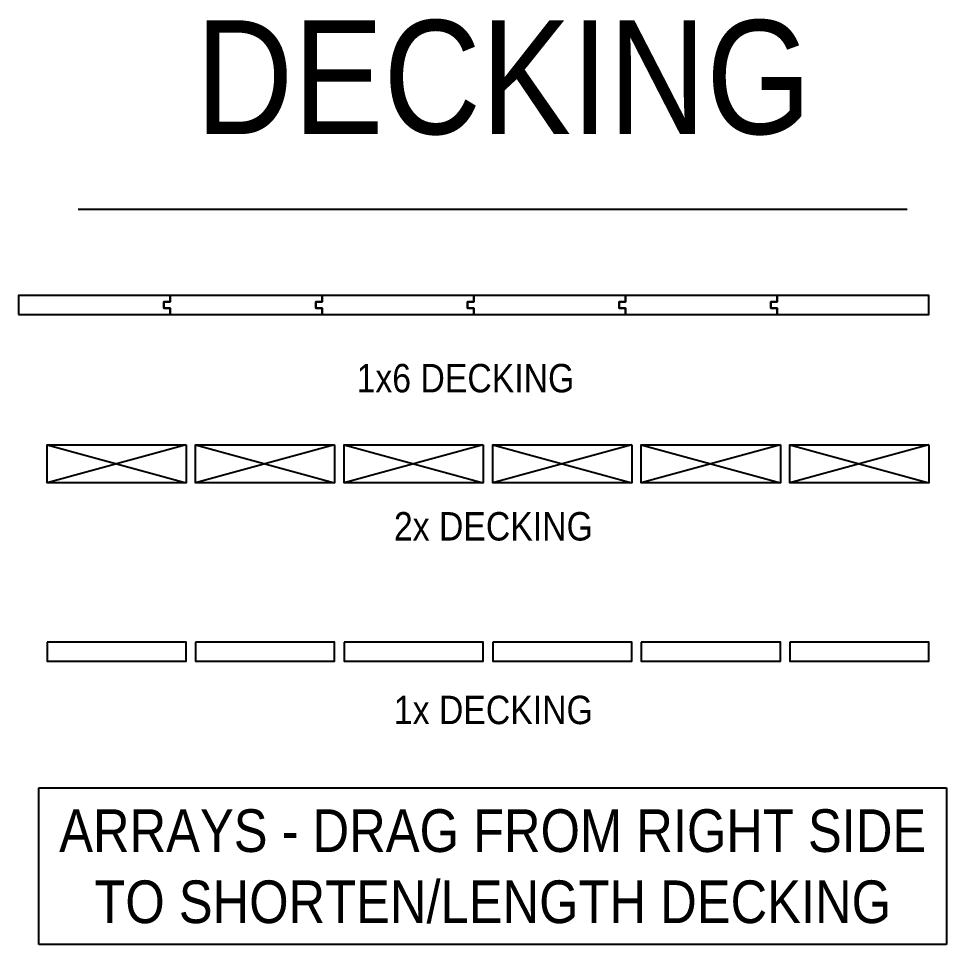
# Model space of a CAD drawing. Header units: inches. Extents: x -2661 to 42767, y -1222 to 9099.
# Drawn here: x 1911.68 to 1948.37, y 1668.89 to 1705.51 of the extents above; entities that cross this region are included whole.
import ezdxf

# ---------------------------------------------------------------- set-up
doc = ezdxf.new("R2010")
doc.units = ezdxf.units.IN
doc.header["$LTSCALE"] = 12
doc.header["$MEASUREMENT"] = 0
doc.layers.get('0').update_dxf_attribs({"linetype": 'CONTINUOUS'})
for name, color, linetype in [('S-ANNO-NOTE', 4, 'CONTINUOUS'), ('S-ARCH', 1, 'CONTINUOUS'), ('S-WOOD', 3, 'CONTINUOUS')]:
    doc.layers.add(name, color=color, linetype=linetype)
doc.styles.add('Arial', font='arial.ttf', dxfattribs={"width": 0.85})

# ---------------------------------------------------------------- blocks, each defined once
blk = doc.blocks.new('*U1284')
blk.add_lwpolyline([(1.5, -5.5), (0, -5.5), (0, 0), (1.5, 0)], close=True)
at = {"layer": 'S-WOOD', "color": 2}
for p, q in [((1.5, -5.5), (0, 0)), ((1.5, 0), (0, -5.5))]:
    blk.add_line(p, q, dxfattribs=at)
blk = doc.blocks.new('*U1070')
at = {"layer": 'S-WOOD', "rotation": 90}
blk.add_blockref('*U1284', (-2.75, -0.75), dxfattribs=at)
blk = doc.blocks.new('*U1071')
at = {"layer": 'S-WOOD', "color": 0, "linetype": 'ByBlock', "lineweight": -2, "transparency": 16777216}
for p in [(0, 0), (5.875, 0), (11.75, 0), (17.625, 0), (23.5, 0), (29.375, 0)]:
    blk.add_blockref('*U1070', p, dxfattribs=at)
blk = doc.blocks.new('*U1072')
at = {"layer": 'S-ARCH'}
blk.add_lwpolyline([(-2.75, 0.375), (-2.75, -0.375), (2.75, -0.375), (2.75, 0.375)], close=True, dxfattribs=at)
blk = doc.blocks.new('*U1073')
at = {"layer": 'S-WOOD', "color": 0, "linetype": 'ByBlock', "lineweight": -2, "transparency": 16777216}
for p in [(0, 0), (5.875, 0), (11.75, 0), (17.625, 0), (23.5, 0), (29.375, 0)]:
    blk.add_blockref('*U1072', p, dxfattribs=at)

msp = doc.modelspace()

# ---------------------------------------------------------------- linework, layer by layer
at = {"layer": 'S-ANNO-NOTE', "color": 6}
msp.add_line((1914.04274, 1697.96825), (1946.81558, 1697.96825), dxfattribs=at)
at = {"layer": 'S-WOOD'}
for points in [[(1911.67916, 1693.79992), (1917.67916, 1693.79992), (1917.67916, 1694.04992), (1917.42916, 1694.04992), (1917.42916, 1694.29992), (1917.67916, 1694.29992), (1917.67916, 1694.54992), (1911.67916, 1694.54992)], [(1917.67916, 1693.79992), (1923.67916, 1693.79992), (1923.67916, 1694.04992), (1923.42916, 1694.04992), (1923.42916, 1694.29992), (1923.67916, 1694.29992), (1923.67916, 1694.54992), (1917.67916, 1694.54992), (1917.67916, 1694.29992), (1917.42916, 1694.29992), (1917.42916, 1694.04992), (1917.67916, 1694.04992)], [(1923.67916, 1693.79992), (1929.67916, 1693.79992), (1929.67916, 1694.04992), (1929.42916, 1694.04992), (1929.42916, 1694.29992), (1929.67916, 1694.29992), (1929.67916, 1694.54992), (1923.67916, 1694.54992), (1923.67916, 1694.29992), (1923.42916, 1694.29992), (1923.42916, 1694.04992), (1923.67916, 1694.04992)], [(1929.67916, 1693.79992), (1935.67916, 1693.79992), (1935.67916, 1694.04992), (1935.42916, 1694.04992), (1935.42916, 1694.29992), (1935.67916, 1694.29992), (1935.67916, 1694.54992), (1929.67916, 1694.54992), (1929.67916, 1694.29992), (1929.42916, 1694.29992), (1929.42916, 1694.04992), (1929.67916, 1694.04992)], [(1935.67916, 1693.79992), (1941.67916, 1693.79992), (1941.67916, 1694.04992), (1941.42916, 1694.04992), (1941.42916, 1694.29992), (1941.67916, 1694.29992), (1941.67916, 1694.54992), (1935.67916, 1694.54992), (1935.67916, 1694.29992), (1935.42916, 1694.29992), (1935.42916, 1694.04992), (1935.67916, 1694.04992)], [(1941.67916, 1693.79992), (1947.67916, 1693.79992), (1947.67916, 1694.54992), (1941.67916, 1694.54992), (1941.67916, 1694.29992), (1941.42916, 1694.29992), (1941.42916, 1694.04992), (1941.67916, 1694.04992)]]:
    msp.add_lwpolyline(points, close=True, dxfattribs=at)

# ---------------------------------------------------------------- block references
for name, p in [('*U1071', (1915.55416, 1687.89318)), ('*U1073', (1915.55416, 1680.46257))]:
    msp.add_blockref(name, p, dxfattribs=at)

# ---------------------------------------------------------------- texts
at = {"layer": 'S-ANNO-NOTE', "insert": (1918.68419, 1705.438), "char_height": 4.5, "width": 23.7235714, "attachment_point": 1, "style": 'Arial'}
msp.add_mtext('\\A1;DECKING', dxfattribs=at)
at = {"layer": 'S-ANNO-NOTE', "color": 191, "char_height": 1.125, "width": 34.6600429, "attachment_point": 5, "style": 'Arial'}
for s, insert in [('\\A1;1x6 DECKING', (1929.35251, 1691.27542)), ('\\A1;2x DECKING', (1930.4561, 1685.41608)), ('\\A1;1x DECKING', (1930.4561, 1678.15354))]:
    msp.add_mtext(s, dxfattribs=dict(at, insert=insert))
at = {"layer": 'S-ANNO-NOTE', "color": 191, "insert": (1930.42916, 1671.96825), "char_height": 1.6875, "width": 34.1992249, "attachment_point": 5, "style": 'Arial', "bg_fill": 16, "box_fill_scale": 1.5, "bg_fill_color": 256, "bg_fill_transparency": 0}
msp.add_mtext('\\A1;ARRAYS - DRAG FROM RIGHT SIDE TO SHORTEN/LENGTH DECKING', dxfattribs=at)

doc.saveas('drawing.dxf')
